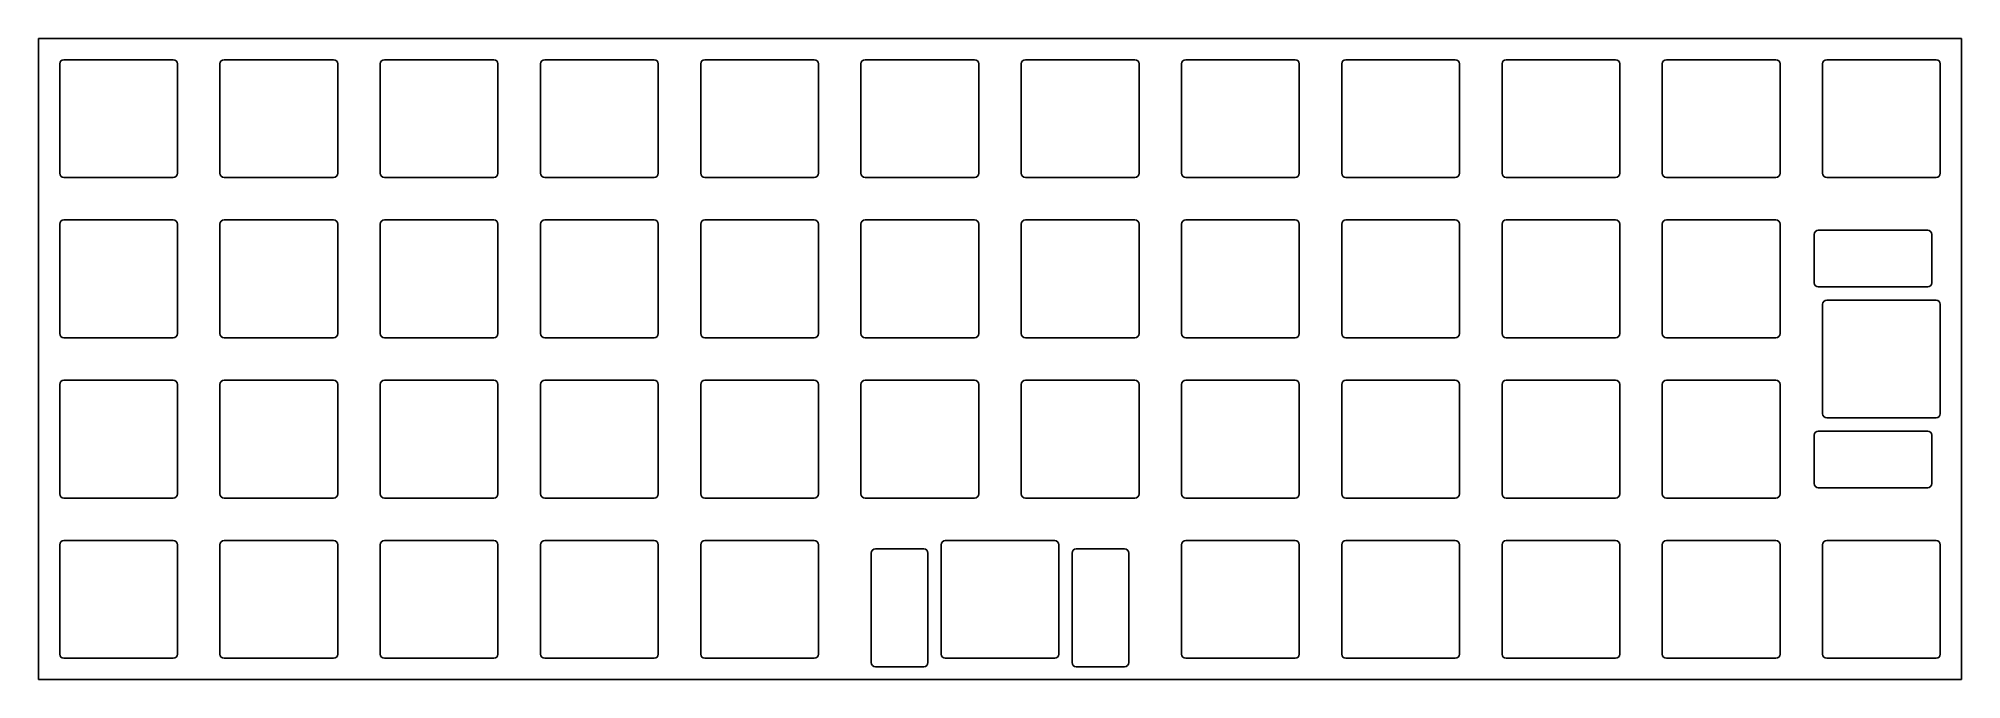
# Model space of a CAD drawing. Header units: millimetres. Extents: x 0 to 229, y -76 to 0.
import ezdxf

# ---------------------------------------------------------------- set-up
doc = ezdxf.new("R2010")
doc.units = ezdxf.units.MM

msp = doc.modelspace()

# ---------------------------------------------------------------- linework, layer by layer
for p, q in [((0, 0), (228.6, 0)), ((0, 0), (0, -76.2)), ((228.6, 0), (228.6, -76.2)), ((2.525, -3.025), (2.525, -16.025)), ((3.025, -2.525), (16.025, -2.525)), ((16.525, -3.025), (16.525, -16.025)), ((21.575, -3.025), (21.575, -16.025)), ((22.075, -2.525), (35.075, -2.525)), ((35.575, -3.025), (35.575, -16.025)), ((40.625, -3.025), (40.625, -16.025)), ((41.125, -2.525), (54.125, -2.525)), ((54.625, -3.025), (54.625, -16.025)), ((59.675, -3.025), (59.675, -16.025)), ((60.175, -2.525), (73.175, -2.525)), ((73.675, -3.025), (73.675, -16.025)), ((78.725, -3.025), (78.725, -16.025)), ((79.225, -2.525), (92.225, -2.525)), ((92.725, -3.025), (92.725, -16.025)), ((97.775, -3.025), (97.775, -16.025)), ((98.275, -2.525), (111.275, -2.525)), ((111.775, -3.025), (111.775, -16.025)), ((116.825, -3.025), (116.825, -16.025)), ((117.325, -2.525), (130.325, -2.525)), ((130.825, -3.025), (130.825, -16.025)), ((135.875, -3.025), (135.875, -16.025)), ((136.375, -2.525), (149.375, -2.525)), ((149.875, -3.025), (149.875, -16.025)), ((154.925, -3.025), (154.925, -16.025)), ((155.425, -2.525), (168.425, -2.525)), ((168.925, -3.025), (168.925, -16.025)), ((173.975, -3.025), (173.975, -16.025)), ((174.475, -2.525), (187.475, -2.525)), ((187.975, -3.025), (187.975, -16.025)), ((193.025, -3.025), (193.025, -16.025)), ((193.525, -2.525), (206.525, -2.525)), ((207.025, -3.025), (207.025, -16.025)), ((212.075, -3.025), (212.075, -16.025)), ((212.575, -2.525), (225.575, -2.525)), ((226.075, -3.025), (226.075, -16.025)), ((3.025, -16.525), (16.025, -16.525)), ((22.075, -16.525), (35.075, -16.525)), ((41.125, -16.525), (54.125, -16.525)), ((60.175, -16.525), (73.175, -16.525)), ((79.225, -16.525), (92.225, -16.525)), ((98.275, -16.525), (111.275, -16.525)), ((117.325, -16.525), (130.325, -16.525)), ((136.375, -16.525), (149.375, -16.525)), ((155.425, -16.525), (168.425, -16.525)), ((174.475, -16.525), (187.475, -16.525)), ((193.525, -16.525), (206.525, -16.525)), ((212.575, -16.525), (225.575, -16.525)), ((2.525, -22.075), (2.525, -35.075)), ((3.025, -21.575), (16.025, -21.575)), ((16.525, -22.075), (16.525, -35.075)), ((21.575, -22.075), (21.575, -35.075)), ((22.075, -21.575), (35.075, -21.575)), ((35.575, -22.075), (35.575, -35.075)), ((40.625, -22.075), (40.625, -35.075)), ((41.125, -21.575), (54.125, -21.575)), ((54.625, -22.075), (54.625, -35.075)), ((59.675, -22.075), (59.675, -35.075)), ((60.175, -21.575), (73.175, -21.575)), ((73.675, -22.075), (73.675, -35.075)), ((78.725, -22.075), (78.725, -35.075)), ((79.225, -21.575), (92.225, -21.575)), ((92.725, -22.075), (92.725, -35.075)), ((97.775, -22.075), (97.775, -35.075)), ((98.275, -21.575), (111.275, -21.575)), ((111.775, -22.075), (111.775, -35.075)), ((116.825, -22.075), (116.825, -35.075)), ((117.325, -21.575), (130.325, -21.575)), ((130.825, -22.075), (130.825, -35.075)), ((135.875, -22.075), (135.875, -35.075)), ((136.375, -21.575), (149.375, -21.575)), ((149.875, -22.075), (149.875, -35.075)), ((154.925, -22.075), (154.925, -35.075)), ((155.425, -21.575), (168.425, -21.575)), ((168.925, -22.075), (168.925, -35.075)), ((173.975, -22.075), (173.975, -35.075)), ((174.475, -21.575), (187.475, -21.575)), ((187.975, -22.075), (187.975, -35.075)), ((193.025, -22.075), (193.025, -35.075)), ((193.525, -21.575), (206.525, -21.575)), ((207.025, -22.075), (207.025, -35.075)), ((224.575, -22.787), (211.575, -22.787)), ((211.075, -23.287), (211.075, -29.037)), ((225.075, -23.287), (225.075, -29.037)), ((224.575, -29.537), (211.575, -29.537)), ((212.075, -31.6), (212.075, -44.6)), ((225.575, -31.1), (212.575, -31.1)), ((226.075, -31.6), (226.075, -44.6)), ((3.025, -35.575), (16.025, -35.575)), ((22.075, -35.575), (35.075, -35.575)), ((41.125, -35.575), (54.125, -35.575)), ((60.175, -35.575), (73.175, -35.575)), ((79.225, -35.575), (92.225, -35.575)), ((98.275, -35.575), (111.275, -35.575)), ((117.325, -35.575), (130.325, -35.575)), ((136.375, -35.575), (149.375, -35.575)), ((155.425, -35.575), (168.425, -35.575)), ((174.475, -35.575), (187.475, -35.575)), ((193.525, -35.575), (206.525, -35.575)), ((2.525, -41.125), (2.525, -54.125)), ((3.025, -40.625), (16.025, -40.625)), ((16.525, -41.125), (16.525, -54.125)), ((21.575, -41.125), (21.575, -54.125)), ((22.075, -40.625), (35.075, -40.625)), ((35.575, -41.125), (35.575, -54.125)), ((40.625, -41.125), (40.625, -54.125)), ((41.125, -40.625), (54.125, -40.625)), ((54.625, -41.125), (54.625, -54.125)), ((59.675, -41.125), (59.675, -54.125)), ((60.175, -40.625), (73.175, -40.625)), ((73.675, -41.125), (73.675, -54.125)), ((78.725, -41.125), (78.725, -54.125)), ((79.225, -40.625), (92.225, -40.625)), ((92.725, -41.125), (92.725, -54.125)), ((97.775, -41.125), (97.775, -54.125)), ((98.275, -40.625), (111.275, -40.625)), ((111.775, -41.125), (111.775, -54.125)), ((116.825, -41.125), (116.825, -54.125)), ((117.325, -40.625), (130.325, -40.625)), ((130.825, -41.125), (130.825, -54.125)), ((135.875, -41.125), (135.875, -54.125)), ((136.375, -40.625), (149.375, -40.625)), ((149.875, -41.125), (149.875, -54.125)), ((154.925, -41.125), (154.925, -54.125)), ((155.425, -40.625), (168.425, -40.625)), ((168.925, -41.125), (168.925, -54.125)), ((173.975, -41.125), (173.975, -54.125)), ((174.475, -40.625), (187.475, -40.625)), ((187.975, -41.125), (187.975, -54.125)), ((193.025, -41.125), (193.025, -54.125)), ((193.525, -40.625), (206.525, -40.625)), ((207.025, -41.125), (207.025, -54.125)), ((225.575, -45.1), (212.575, -45.1)), ((211.075, -47.163), (211.075, -52.913)), ((224.575, -46.663), (211.575, -46.663)), ((225.075, -47.163), (225.075, -52.913)), ((3.025, -54.625), (16.025, -54.625)), ((22.075, -54.625), (35.075, -54.625)), ((41.125, -54.625), (54.125, -54.625)), ((60.175, -54.625), (73.175, -54.625)), ((79.225, -54.625), (92.225, -54.625)), ((98.275, -54.625), (111.275, -54.625)), ((117.325, -54.625), (130.325, -54.625)), ((136.375, -54.625), (149.375, -54.625)), ((155.425, -54.625), (168.425, -54.625)), ((174.475, -54.625), (187.475, -54.625)), ((193.525, -54.625), (206.525, -54.625)), ((224.575, -53.413), (211.575, -53.413)), ((2.525, -60.175), (2.525, -73.175)), ((3.025, -59.675), (16.025, -59.675)), ((16.525, -60.175), (16.525, -73.175)), ((21.575, -60.175), (21.575, -73.175)), ((22.075, -59.675), (35.075, -59.675)), ((35.575, -60.175), (35.575, -73.175)), ((40.625, -60.175), (40.625, -73.175)), ((41.125, -59.675), (54.125, -59.675)), ((54.625, -60.175), (54.625, -73.175)), ((59.675, -60.175), (59.675, -73.175)), ((60.175, -59.675), (73.175, -59.675)), ((73.675, -60.175), (73.675, -73.175)), ((78.725, -60.175), (78.725, -73.175)), ((79.225, -59.675), (92.225, -59.675)), ((92.725, -60.175), (92.725, -73.175)), ((98.987, -61.175), (98.987, -74.175)), ((99.487, -60.675), (105.237, -60.675)), ((105.737, -61.175), (105.737, -74.175)), ((107.3, -60.175), (107.3, -73.175)), ((107.8, -59.675), (120.8, -59.675)), ((121.3, -60.175), (121.3, -73.175)), ((122.863, -61.175), (122.863, -74.175)), ((123.363, -60.675), (129.113, -60.675)), ((129.613, -61.175), (129.613, -74.175)), ((135.875, -60.175), (135.875, -73.175)), ((136.375, -59.675), (149.375, -59.675)), ((149.875, -60.175), (149.875, -73.175)), ((154.925, -60.175), (154.925, -73.175)), ((155.425, -59.675), (168.425, -59.675)), ((168.925, -60.175), (168.925, -73.175)), ((173.975, -60.175), (173.975, -73.175)), ((174.475, -59.675), (187.475, -59.675)), ((187.975, -60.175), (187.975, -73.175)), ((193.025, -60.175), (193.025, -73.175)), ((193.525, -59.675), (206.525, -59.675)), ((207.025, -60.175), (207.025, -73.175)), ((212.075, -60.175), (212.075, -73.175)), ((212.575, -59.675), (225.575, -59.675)), ((226.075, -60.175), (226.075, -73.175)), ((3.025, -73.675), (16.025, -73.675)), ((22.075, -73.675), (35.075, -73.675)), ((41.125, -73.675), (54.125, -73.675)), ((60.175, -73.675), (73.175, -73.675)), ((79.225, -73.675), (92.225, -73.675)), ((99.487, -74.675), (105.237, -74.675)), ((107.8, -73.675), (120.8, -73.675)), ((123.363, -74.675), (129.113, -74.675)), ((136.375, -73.675), (149.375, -73.675)), ((155.425, -73.675), (168.425, -73.675)), ((174.475, -73.675), (187.475, -73.675)), ((193.525, -73.675), (206.525, -73.675)), ((212.575, -73.675), (225.575, -73.675)), ((0, -76.2), (228.6, -76.2))]:
    msp.add_line(p, q)
for centre, start, end in [((3.025, -3.025), 90, 180), ((16.025, -3.025), 0, 90), ((22.075, -3.025), 90, 180), ((35.075, -3.025), 0, 90), ((41.125, -3.025), 90, 180), ((54.125, -3.025), 0, 90), ((60.175, -3.025), 90, 180), ((73.175, -3.025), 0, 90), ((79.225, -3.025), 90, 180), ((92.225, -3.025), 0, 90), ((98.275, -3.025), 90, 180), ((111.275, -3.025), 0, 90), ((117.325, -3.025), 90, 180), ((130.325, -3.025), 0, 90), ((136.375, -3.025), 90, 180), ((149.375, -3.025), 0, 90), ((155.425, -3.025), 90, 180), ((168.425, -3.025), 0, 90), ((174.475, -3.025), 90, 180), ((187.475, -3.025), 0, 90), ((193.525, -3.025), 90, 180), ((206.525, -3.025), 0, 90), ((212.575, -3.025), 90, 180), ((225.575, -3.025), 0, 90), ((3.025, -16.025), 180, 270), ((16.025, -16.025), 270, 360), ((22.075, -16.025), 180, 270), ((35.075, -16.025), 270, 360), ((41.125, -16.025), 180, 270), ((54.125, -16.025), 270, 360), ((60.175, -16.025), 180, 270), ((73.175, -16.025), 270, 360), ((79.225, -16.025), 180, 270), ((92.225, -16.025), 270, 360), ((98.275, -16.025), 180, 270), ((111.275, -16.025), 270, 360), ((117.325, -16.025), 180, 270), ((130.325, -16.025), 270, 360), ((136.375, -16.025), 180, 270), ((149.375, -16.025), 270, 360), ((155.425, -16.025), 180, 270), ((168.425, -16.025), 270, 360), ((174.475, -16.025), 180, 270), ((187.475, -16.025), 270, 360), ((193.525, -16.025), 180, 270), ((206.525, -16.025), 270, 360), ((212.575, -16.025), 180, 270), ((225.575, -16.025), 270, 360), ((3.025, -22.075), 90, 180), ((16.025, -22.075), 0, 90), ((22.075, -22.075), 90, 180), ((35.075, -22.075), 0, 90), ((41.125, -22.075), 90, 180), ((54.125, -22.075), 0, 90), ((60.175, -22.075), 90, 180), ((73.175, -22.075), 0, 90), ((79.225, -22.075), 90, 180), ((92.225, -22.075), 0, 90), ((98.275, -22.075), 90, 180), ((111.275, -22.075), 0, 90), ((117.325, -22.075), 90, 180), ((130.325, -22.075), 0, 90), ((136.375, -22.075), 90, 180), ((149.375, -22.075), 0, 90), ((155.425, -22.075), 90, 180), ((168.425, -22.075), 0, 90), ((174.475, -22.075), 90, 180), ((187.475, -22.075), 0, 90), ((193.525, -22.075), 90, 180), ((206.525, -22.075), 0, 90), ((211.575, -23.287), 90, 180), ((224.575, -23.287), 0, 90), ((211.575, -29.037), 180, 270), ((224.575, -29.037), -90, 0), ((212.575, -31.6), 90, 180), ((225.575, -31.6), 0, 90), ((3.025, -35.075), 180, 270), ((16.025, -35.075), 270, 360), ((22.075, -35.075), 180, 270), ((35.075, -35.075), 270, 360), ((41.125, -35.075), 180, 270), ((54.125, -35.075), 270, 360), ((60.175, -35.075), 180, 270), ((73.175, -35.075), 270, 360), ((79.225, -35.075), 180, 270), ((92.225, -35.075), 270, 360), ((98.275, -35.075), 180, 270), ((111.275, -35.075), 270, 360), ((117.325, -35.075), 180, 270), ((130.325, -35.075), 270, 360), ((136.375, -35.075), 180, 270), ((149.375, -35.075), 270, 360), ((155.425, -35.075), 180, 270), ((168.425, -35.075), 270, 360), ((174.475, -35.075), 180, 270), ((187.475, -35.075), 270, 360), ((193.525, -35.075), 180, 270), ((206.525, -35.075), 270, 360), ((3.025, -41.125), 90, 180), ((16.025, -41.125), 0, 90), ((22.075, -41.125), 90, 180), ((35.075, -41.125), 0, 90), ((41.125, -41.125), 90, 180), ((54.125, -41.125), 0, 90), ((60.175, -41.125), 90, 180), ((73.175, -41.125), 0, 90), ((79.225, -41.125), 90, 180), ((92.225, -41.125), 0, 90), ((98.275, -41.125), 90, 180), ((111.275, -41.125), 0, 90), ((117.325, -41.125), 90, 180), ((130.325, -41.125), 0, 90), ((136.375, -41.125), 90, 180), ((149.375, -41.125), 0, 90), ((155.425, -41.125), 90, 180), ((168.425, -41.125), 0, 90), ((174.475, -41.125), 90, 180), ((187.475, -41.125), 0, 90), ((193.525, -41.125), 90, 180), ((206.525, -41.125), 0, 90), ((212.575, -44.6), 180, 270), ((225.575, -44.6), -90, 0), ((211.575, -47.163), 90, 180), ((224.575, -47.163), 0, 90), ((3.025, -54.125), 180, 270), ((16.025, -54.125), 270, 360), ((22.075, -54.125), 180, 270), ((35.075, -54.125), 270, 360), ((41.125, -54.125), 180, 270), ((54.125, -54.125), 270, 360), ((60.175, -54.125), 180, 270), ((73.175, -54.125), 270, 360), ((79.225, -54.125), 180, 270), ((92.225, -54.125), 270, 360), ((98.275, -54.125), 180, 270), ((111.275, -54.125), 270, 360), ((117.325, -54.125), 180, 270), ((130.325, -54.125), 270, 360), ((136.375, -54.125), 180, 270), ((149.375, -54.125), 270, 360), ((155.425, -54.125), 180, 270), ((168.425, -54.125), 270, 360), ((174.475, -54.125), 180, 270), ((187.475, -54.125), 270, 360), ((193.525, -54.125), 180, 270), ((206.525, -54.125), 270, 360), ((211.575, -52.913), 180, 270), ((224.575, -52.913), -90, 0), ((3.025, -60.175), 90, 180), ((16.025, -60.175), 0, 90), ((22.075, -60.175), 90, 180), ((35.075, -60.175), 0, 90), ((41.125, -60.175), 90, 180), ((54.125, -60.175), 0, 90), ((60.175, -60.175), 90, 180), ((73.175, -60.175), 0, 90), ((79.225, -60.175), 90, 180), ((92.225, -60.175), 0, 90), ((99.487, -61.175), 90, 180), ((105.237, -61.175), 0, 90), ((107.8, -60.175), 90, 180), ((120.8, -60.175), 0, 90), ((123.363, -61.175), 90, 180), ((129.113, -61.175), 0, 90), ((136.375, -60.175), 90, 180), ((149.375, -60.175), 0, 90), ((155.425, -60.175), 90, 180), ((168.425, -60.175), 0, 90), ((174.475, -60.175), 90, 180), ((187.475, -60.175), 0, 90), ((193.525, -60.175), 90, 180), ((206.525, -60.175), 0, 90), ((212.575, -60.175), 90, 180), ((225.575, -60.175), 0, 90), ((3.025, -73.175), 180, 270), ((16.025, -73.175), 270, 360), ((22.075, -73.175), 180, 270), ((35.075, -73.175), 270, 360), ((41.125, -73.175), 180, 270), ((54.125, -73.175), 270, 360), ((60.175, -73.175), 180, 270), ((73.175, -73.175), 270, 360), ((79.225, -73.175), 180, 270), ((92.225, -73.175), 270, 360), ((99.487, -74.175), 180, 270), ((105.237, -74.175), 270, 360), ((107.8, -73.175), 180, 270), ((120.8, -73.175), 270, 360), ((123.363, -74.175), 180, 270), ((129.113, -74.175), 270, 360), ((136.375, -73.175), 180, 270), ((149.375, -73.175), 270, 360), ((155.425, -73.175), 180, 270), ((168.425, -73.175), 270, 360), ((174.475, -73.175), 180, 270), ((187.475, -73.175), 270, 360), ((193.525, -73.175), 180, 270), ((206.525, -73.175), 270, 360), ((212.575, -73.175), 180, 270), ((225.575, -73.175), 270, 360)]:
    msp.add_arc(centre, 0.5, start, end)

doc.saveas('drawing.dxf')
